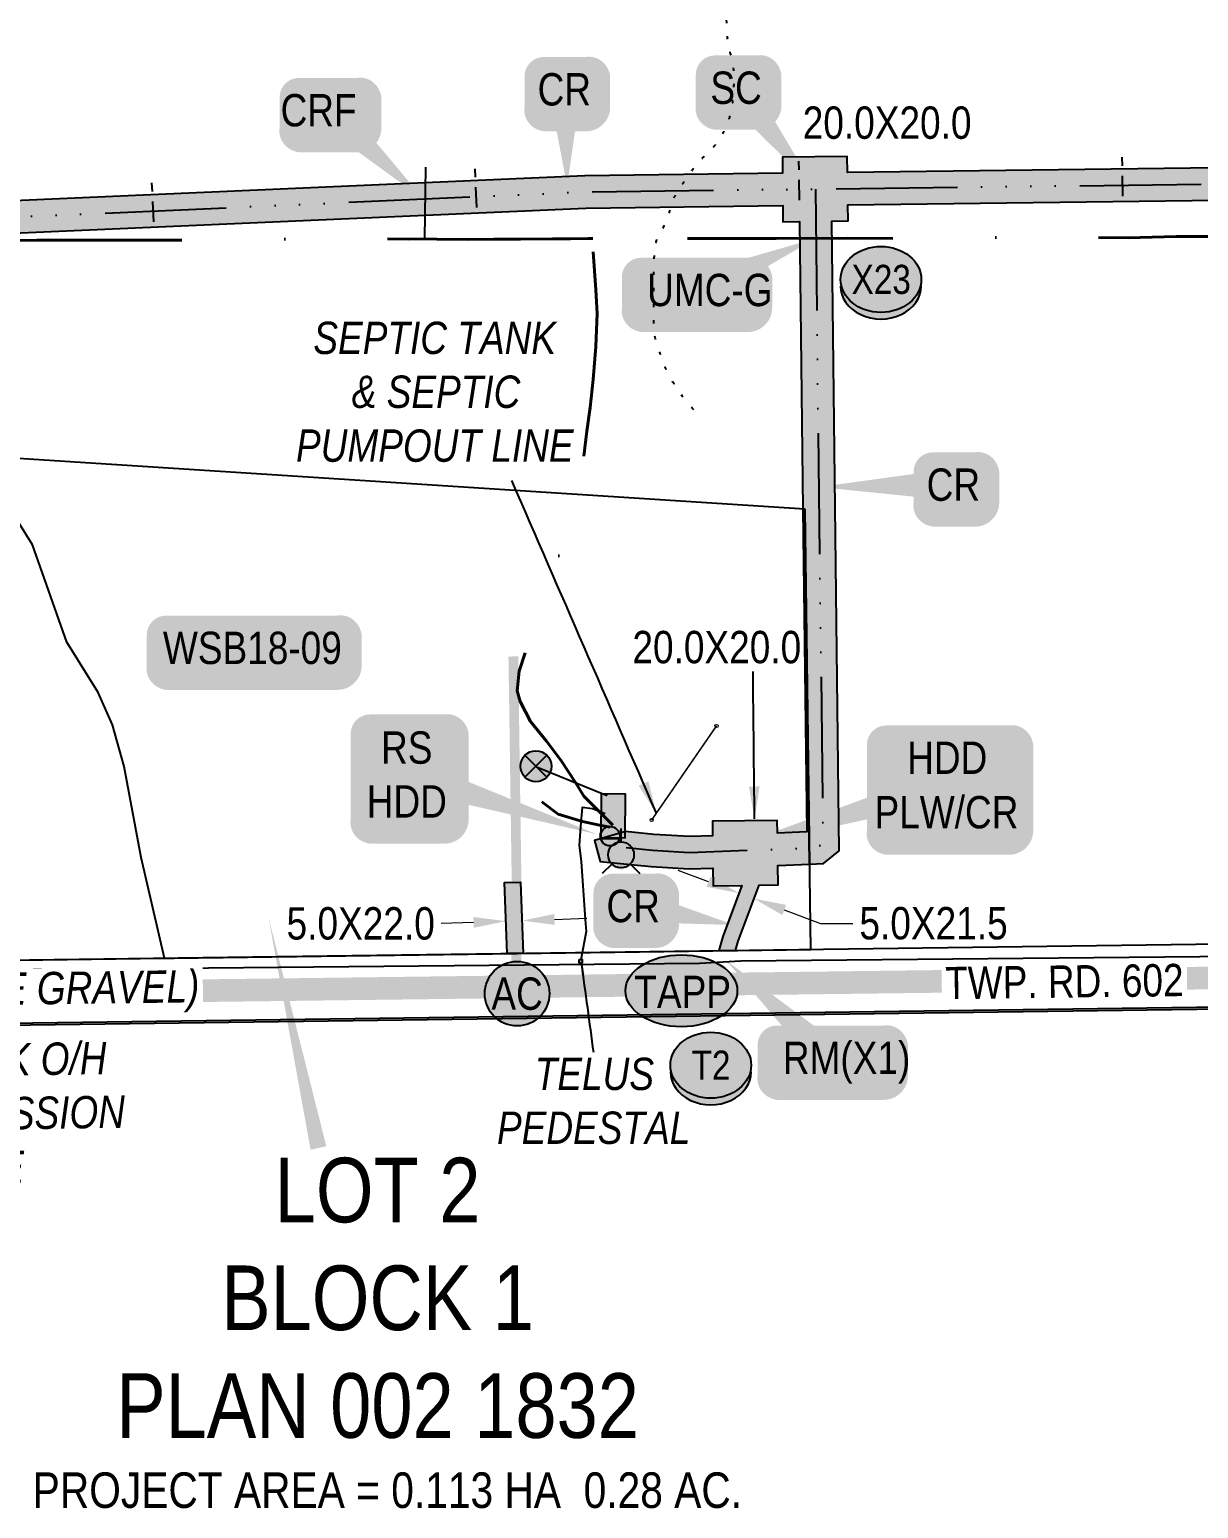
# Model space of a CAD drawing. Extents: x 57693 to 70573, y 5994359 to 6008381.
# Drawn here: x 64456.9 to 64818.4, y 6001589.5 to 6002046.8 of the extents above; entities that cross this region are included whole.
import ezdxf
from ezdxf.enums import TextEntityAlignment as Align

# ---------------------------------------------------------------- set-up
doc = ezdxf.new("R2010")
doc.units = 0
doc.header["$LTSCALE"] = 5
doc.header["$PDSIZE"] = -3
for name, pattern in [('COOP2', [10, 5, -1, 0, -1, 0, -1, 0, -1, 0, -1]), ('DASHDOT', [25.4, 12.7, -6.35, 0, -6.35]), ('foc-TIELINE', [1.875, 1.25, -0.625]), ('foc-TOPO', [1, 0.2, -0.8])]:
    doc.linetypes.add(name, pattern=pattern)
doc.layers.get('Defpoints').update_dxf_attribs({"color": 9})
for name, color, linetype in [('AS-FENCE', 48, 'foc-FENCE'), ('AS-POWER', 104, 'foc-POWER'), ('AS-POWER-EXISTING-PP', 72, 'Continuous'), ('AS-POWER-T', 104, 'Continuous'), ('AS-RESIDENCE', 14, 'Continuous'), ('AS-ROADS', 254, 'Continuous'), ('AS-SYMBOL', 7, 'Continuous'), ('AS-TELEPHONE', 224, 'foc-TEL'), ('AS-TELEPHONE-T', 224, 'Continuous'), ('C-SYMBOL', 7, 'Continuous'), ('CG-NOTES', 7, 'Continuous'), ('L-AREAREQUIRED', 7, 'Continuous'), ('L-ROAD-T', 7, 'Continuous'), ('L-SEC', 7, 'Continuous'), ('L-TITLEDB', 4, 'Continuous'), ('P-APEX RECON PAY ITEMS', 240, 'Continuous'), ('P-APEX RECON-10m BUFFER', 51, 'COOP2'), ('P-APEX RECON-LINE LIST', 240, 'Continuous'), ('P-APEX RECON-URBAN', 30, 'COOP2'), ('P-APEX RECON-WORK AREA', 104, 'Continuous'), ('P-BUFFER-PURPLE', 187, 'foc-TIELINE'), ('P-CROSSINGS', 250, 'Continuous'), ('T-VEGETATION CHANGE', 104, 'foc-TOPO')]:
    doc.layers.add(name, color=color, linetype=linetype)
for name, color, linetype, lineweight in [('AS-GENERAL', 48, 'Continuous', 18), ('AS-RECON EXISTING', 151, 'DASHDOT', 40), ('P-APEX RECON-TWS-T', 104, 'Continuous', 9), ('T-TEXT', 48, 'Continuous', 18)]:
    doc.layers.add(name, color=color, linetype=linetype, lineweight=lineweight)
doc.layers.add('AS-STRUCTURE-H', color=7, linetype='Continuous', true_color=0xa8a8a8)
doc.layers.add('P-APEX RECON-TO BE DRILLED-H', color=7, linetype='Continuous', true_color=0xffafe1)
doc.styles.add('1.8', font='ARIALN.TTF', dxfattribs={"height": 2})
doc.styles.add('100L', font='ARIALN.TTF', dxfattribs={"height": 11})
doc.styles.add('175L', font='ARIALN.TTF', dxfattribs={"height": 10})
doc.styles.add('80', font='ARIALN.TTF', dxfattribs={"height": 10})
doc.styles.add('80CG', font='ARIALN.TTF', dxfattribs={"height": 10})
doc.styles.add('80L', font='ARIALN.TTF', dxfattribs={"height": 10})
doc.styles.add('80LS', font='ARIALNI.TTF', dxfattribs={"height": 10})
doc.styles.add('Crossing', font='ARIALN.TTF', dxfattribs={"height": 10})
doc.styles.add('foc-LtypeFont', font='ARIALN.TTF', dxfattribs={"height": 7.35})
doc.linetypes.add('foc-FENCE', pattern='A,10,-1,["X",foc-LtypeFont,S=0.2,R=0,X=-0.625,Y=-0.75],-1.24', length=12.24)
doc.linetypes.add('foc-POWER', pattern='A,6,-1,["P",foc-LtypeFont,S=0.2,R=0,X=-0.625,Y=-0.75],-1.24,4', length=12.24)
doc.linetypes.add('foc-TEL', pattern='A,2,-1,["T",foc-LtypeFont,S=0.2,R=0,X=-0.425,Y=-0.75],-1.24,8', length=12.24)
doc.dimstyles.new('Compass 1 000', dxfattribs={"dimtxt": 1.8, "dimasz": 2, "dimexe": 0.2, "dimexo": 0.0625, "dimgap": 0.5, "dimtad": 0, "dimtih": 1, "dimtoh": 1, "dimzin": 0, "dimdsep": 46, "dimtxsty": '1.8', "dimcen": 0.1, "dimse1": 1, "dimse2": 1, "dimclrd": 256, "dimclrt": 256, "dimaunit": 1, "dimadec": 4, "dimazin": 0, "dimtfac": 0.06, "dimtofl": 0, "dimtmove": 0, "dimatfit": 0, "dimfxl": 0.2, "dimtolj": 1, "dimtzin": 0, "dimlwd": -1, "dimarcsym": 0})
doc.dimstyles.new('Compass 5 000', dxfattribs={"dimscale": 5, "dimtxt": 9, "dimasz": 2, "dimexe": 0.2, "dimexo": 0.0625, "dimgap": 0.5, "dimtad": 0, "dimtih": 1, "dimtoh": 1, "dimzin": 0, "dimdsep": 46, "dimtxsty": '80CG', "dimcen": 0.1, "dimse1": 1, "dimse2": 1, "dimclrd": 256, "dimclrt": 256, "dimaunit": 1, "dimadec": 4, "dimazin": 0, "dimtfac": 0.06, "dimtofl": 0, "dimtmove": 0, "dimatfit": 1, "dimfxl": 0.2, "dimtolj": 1, "dimtzin": 0, "dimlwd": -1, "dimarcsym": 0})

# ---------------------------------------------------------------- blocks, each defined once
blk = doc.blocks.new('*U507')
at = {"true_color": 0xffffa8}
h = blk.add_hatch(color=51, dxfattribs=at)
edge = h.paths.add_edge_path()
edge.add_line((-26.5, -11.5), (26.5, -11.5))
edge.add_arc((26.5, -5.5), 6, 270, 360)
edge.add_line((32.5, -5.5), (32.5, 4))
edge.add_arc((26.5, 4), 6, 0, 90)
edge.add_line((26.5, 10), (-26.5, 10))
edge.add_arc((-26.5, 4), 6, 90, 180)
edge.add_line((-32.5, 4), (-32.5, -5.5))
edge.add_arc((-26.5, -5.5), 6, 180, 270)
at = {"color": 240, "flags": 128}
blk.add_lwpolyline([(-26.5, -11.5, 3, 3, 0), (26.5, -11.5, 3, 3, 0.414214), (32.5, -5.5, 3, 3, 0), (32.5, 4, 3, 0, 0.414214), (26.5, 10, 0, 0, 0), (-26.5, 10, 0, 0, 0.414214), (-32.5, 4, 0, 0, 0), (-32.5, -5.5, 0, 3, 0.414214)], format="xyseb", close=True, dxfattribs=at)
blk.add_lwpolyline([(21.05, -6.93, 0, 10, 0), (0, 0, 5, 5, 0)], format="xyseb", dxfattribs=at)
blk.add_lwpolyline([(21.05, -6.93, 0, 10, 0), (0, 0, 5, 5, 0)], format="xyseb", dxfattribs=at)
at = {"color": 4, "style": '80'}
blk.add_attdef('OTHER_001', (-14.7, -5), '', height=10, dxfattribs=at)
blk = doc.blocks.new('*U1187')
h = blk.add_hatch(color=255)
h.dxf.hatch_style = 1
edge = h.paths.add_edge_path()
edge.add_arc((0, 0), 9.99, 0, 360)
at = {"color": 170}
blk.add_circle((0, 0), 9.99, dxfattribs=at)
at = {"color": 170, "style": '175L'}
blk.add_text('AC', height=10, dxfattribs=at).set_placement((0, 0), align=Align.MIDDLE_CENTER)
blk = doc.blocks.new('*U1784')
at = {"true_color": 0xffffa8}
h = blk.add_hatch(color=51, dxfattribs=at)
edge = h.paths.add_edge_path()
edge.add_line((-6.5, -11.5), (6.5, -11.5))
edge.add_arc((6.5, -5.5), 6, 270, 360)
edge.add_line((12.5, -5.5), (12.5, 4))
edge.add_arc((6.5, 4), 6, 0, 90)
edge.add_line((6.5, 10), (-6.5, 10))
edge.add_arc((-6.5, 4), 6, 90, 180)
edge.add_line((-12.5, 4), (-12.5, -5.5))
edge.add_arc((-6.5, -5.5), 6, 180, 270)
at = {"color": 240, "flags": 128}
blk.add_lwpolyline([(-6.5, -11.5, 3, 3, 0), (6.5, -11.5, 3, 3, 0.414214), (12.5, -5.5, 3, 3, 0), (12.5, 4, 3, 0, 0.414214), (6.5, 10, 0, 0, 0), (-6.5, 10, 0, 0, 0.414214), (-12.5, 4, 0, 0, 0), (-12.5, -5.5, 0, 3, 0.414214)], format="xyseb", close=True, dxfattribs=at)
for points in [[(24.53, -31.41, 0, 10, 0), (0, 0, 5, 5, 0)], [(11.03, -3.01, 0, 10, 0), (0, 0, 5, 5, 0)]]:
    blk.add_lwpolyline(points, format="xyseb", dxfattribs=at)
at = {"color": 4, "style": '80'}
blk.add_attdef('OTHER_001', (-14.7, -5), '', height=10, dxfattribs=at)
blk = doc.blocks.new('*U1785')
at = {"true_color": 0xffffa8}
h = blk.add_hatch(color=51, dxfattribs=at)
edge = h.paths.add_edge_path()
edge.add_line((-16.5, -11.5), (16.5, -11.5))
edge.add_arc((16.5, -5.5), 6, 270, 360)
edge.add_line((22.5, -5.5), (22.5, 4))
edge.add_arc((16.5, 4), 6, 0, 90)
edge.add_line((16.5, 10), (-16.5, 10))
edge.add_arc((-16.5, 4), 6, 90, 180)
edge.add_line((-22.5, 4), (-22.5, -5.5))
edge.add_arc((-16.5, -5.5), 6, 180, 270)
at = {"color": 240, "flags": 128}
for points in [[(37.52, 15.97, 0, 10, 0), (0, 0, 5, 5, 0)], [(11.03, -3.01, 0, 10, 0), (0, 0, 5, 5, 0)]]:
    blk.add_lwpolyline(points, format="xyseb", dxfattribs=at)
blk.add_lwpolyline([(-16.5, -11.5, 3, 3, 0), (16.5, -11.5, 3, 3, 0.414214), (22.5, -5.5, 3, 3, 0), (22.5, 4, 3, 0, 0.414214), (16.5, 10, 0, 0, 0), (-16.5, 10, 0, 0, 0.414214), (-22.5, 4, 0, 0, 0), (-22.5, -5.5, 0, 3, 0.414214)], format="xyseb", close=True, dxfattribs=at)
at = {"color": 4, "style": '80'}
blk.add_attdef('OTHER_001', (-14.7, -5), '', height=10, dxfattribs=at)
blk = doc.blocks.new('POWERPOLE')
h = blk.add_hatch(color=255)
edge = h.paths.add_edge_path()
edge.add_arc((0, 0), 0.96, 0, 360)
at = {"linetype": 'Continuous'}
for p, q in [((0.679, -0.679), (-0.679, 0.679)), ((-0.679, -0.679), (0.679, 0.679))]:
    blk.add_line(p, q, dxfattribs=at)
blk.add_circle((0, 0), 0.96, dxfattribs=at)
blk = doc.blocks.new('RISER')
h = blk.add_hatch(color=255)
h.dxf.hatch_style = 1
edge = h.paths.add_edge_path()
edge.add_arc((0, 0), 0.7, 0, 360)
blk.add_hatch(color=13).paths.add_polyline_path([(0.581, -0.15), (-0.581, -0.15, 0.774597)])
at = {"color": 13}
blk.add_line((-0.581, -0.15), (0.581, -0.15), dxfattribs=at)
blk.add_circle((0, 0), 0.6, dxfattribs=at)
blk = doc.blocks.new('*D1786')
at = {"layer": 'Defpoints', "color": 0, "transparency": 16777216}
for p in [(64604.21, 6001771.15), (64604.21, 6001771.11), (64609.2, 6001771.33)]:
    blk.add_point(p, dxfattribs=at)
at = {"layer": 'P-APEX RECON-TWS-T', "transparency": 16777216}
for p, q in [((64619.2, 6001771.66), (64629.19, 6001772.03)), ((64594.22, 6001770.74), (64584.23, 6001770.37))]:
    blk.add_line(p, q, dxfattribs=at)
for points in [[(64594.16, 6001772.41), (64594.28, 6001769.08), (64604.21, 6001771.11)], [(64619.14, 6001773.32), (64619.26, 6001769.99), (64609.2, 6001771.29)]]:
    blk.add_solid(points, dxfattribs=at)
at = {"layer": 'P-APEX RECON-TWS-T', "transparency": 16777216, "insert": (64559.3, 6001770.37), "char_height": 10, "attachment_point": 5, "style": '80CG'}
blk.add_mtext('\\A1;5.0X22.0', dxfattribs=at)
blk = doc.blocks.new('*D1787')
at = {"layer": 'Defpoints', "color": 0, "transparency": 16777216}
for p in [(64680.91, 6001778.08), (64673.7, 6001773.02), (64678.38, 6001771.28)]:
    blk.add_point(p, dxfattribs=at)
at = {"layer": 'P-APEX RECON-TWS-T', "transparency": 16777216}
for p, q in [((64666.86, 6001783.31), (64657.49, 6001786.79)), ((64690.29, 6001774.59), (64701.49, 6001770.42)), ((64701.49, 6001770.42), (64711.49, 6001770.42))]:
    blk.add_line(p, q, dxfattribs=at)
for points in [[(64667.44, 6001784.87), (64666.28, 6001781.74), (64676.23, 6001779.82)], [(64690.87, 6001776.15), (64689.7, 6001773.02), (64680.91, 6001778.08)]]:
    blk.add_solid(points, dxfattribs=at)
at = {"layer": 'P-APEX RECON-TWS-T', "transparency": 16777216, "insert": (64736.46, 6001770.42), "char_height": 10, "attachment_point": 5, "style": '80CG', "bg_fill": 3, "box_fill_scale": 1.1, "bg_fill_color": 256, "bg_fill_true_color": 13158600, "bg_fill_transparency": 0}
blk.add_mtext('\\A1;5.0X21.5', dxfattribs=at)
blk = doc.blocks.new('TAPP_Access_Point')
h = blk.add_hatch(color=255)
h.dxf.hatch_style = 1
edge = h.paths.add_edge_path()
edge.add_ellipse((-0.4, 0.35), major_axis=(-17.31, 0), ratio=0.643219, start_angle=0, end_angle=360)
at = {"color": 170}
blk.add_ellipse((-0.4, 0.35), major_axis=(-17.31, 0), ratio=0.643219, dxfattribs=at)
at = {"color": 170, "style": '175L'}
blk.add_text('TAPP', height=10, dxfattribs=at).set_placement((0, 0), align=Align.MIDDLE_CENTER)
blk = doc.blocks.new('*U1788')
at = {"true_color": 0xffffa8}
h = blk.add_hatch(color=51, dxfattribs=at)
edge = h.paths.add_edge_path()
edge.add_line((-16.5, -11.5), (16.5, -11.5))
edge.add_arc((16.5, -5.5), 6, 270, 360)
edge.add_line((22.5, -5.5), (22.5, 4))
edge.add_arc((16.5, 4), 6, 0, 90)
edge.add_line((16.5, 10), (-16.5, 10))
edge.add_arc((-16.5, 4), 6, 90, 180)
edge.add_line((-22.5, 4), (-22.5, -5.5))
edge.add_arc((-16.5, -5.5), 6, 180, 270)
at = {"color": 240, "flags": 128}
for points in [[(-32.26, 30.14, 0, 10, 0), (0, 0, 5, 5, 0)], [(20.52, -2.1, 0, 10, 0), (0, 0, 5, 5, 0)]]:
    blk.add_lwpolyline(points, format="xyseb", dxfattribs=at)
blk.add_lwpolyline([(-16.5, -11.5, 3, 3, 0), (16.5, -11.5, 3, 3, 0.414214), (22.5, -5.5, 3, 3, 0), (22.5, 4, 3, 0, 0.414214), (16.5, 10, 0, 0, 0), (-16.5, 10, 0, 0, 0.414214), (-22.5, 4, 0, 0, 0), (-22.5, -5.5, 0, 3, 0.414214)], format="xyseb", close=True, dxfattribs=at)
at = {"color": 4, "style": '80'}
blk.add_attdef('OTHER_001', (-14.7, -5), '', height=10, dxfattribs=at)
blk = doc.blocks.new('*U1789')
at = {"true_color": 0xffffa8}
h = blk.add_hatch(color=51, dxfattribs=at)
edge = h.paths.add_edge_path()
edge.add_line((-19, -20), (19, -20))
edge.add_arc((19, -14), 6, 270, 360)
edge.add_line((25, -14), (25, 12.5))
edge.add_arc((19, 12.5), 6, 0, 90)
edge.add_line((19, 18.5), (-19, 18.5))
edge.add_arc((-19, 12.5), 6, 90, 180)
edge.add_line((-25, 12.5), (-25, -14))
edge.add_arc((-19, -14), 6, 180, 270)
at = {"color": 240, "flags": 128}
blk.add_lwpolyline([(-19, -20, 3, 3, 0), (19, -20, 3, 3, 0.414214), (25, -14, 3, 3, 0), (25, 12.5, 3, 0, 0.414214), (19, 18.5, 0, 0, 0), (-19, 18.5, 0, 0, 0.414214), (-25, 12.5, 0, 0, 0), (-25, -14, 0, 3, 0.414214)], format="xyseb", close=True, dxfattribs=at)
for points in [[(-69.86, -20.36, 0, 10, 0), (0, 0, 5, 5, 0)], [(11.03, -3.01, 0, 10, 0), (0, 0, 5, 5, 0)]]:
    blk.add_lwpolyline(points, format="xyseb", dxfattribs=at)
at = {"color": 4, "style": '80'}
blk.add_attdef('OTHER_001', (-14.7, -5), '', height=10, dxfattribs=at)
blk = doc.blocks.new('*U1790')
at = {"true_color": 0xffffa8}
h = blk.add_hatch(color=51, dxfattribs=at)
edge = h.paths.add_edge_path()
edge.add_line((-11.5, -20), (11.5, -20))
edge.add_arc((11.5, -14), 6, 270, 360)
edge.add_line((17.5, -14), (17.5, 12.5))
edge.add_arc((11.5, 12.5), 6, 0, 90)
edge.add_line((11.5, 18.5), (-11.5, 18.5))
edge.add_arc((-11.5, 12.5), 6, 90, 180)
edge.add_line((-17.5, 12.5), (-17.5, -14))
edge.add_arc((-11.5, -14), 6, 180, 270)
at = {"color": 240, "flags": 128}
blk.add_lwpolyline([(-11.5, -20, 3, 3, 0), (11.5, -20, 3, 3, 0.414214), (17.5, -14, 3, 3, 0), (17.5, 12.5, 3, 0, 0.414214), (11.5, 18.5, 0, 0, 0), (-11.5, 18.5, 0, 0, 0.414214), (-17.5, 12.5, 0, 0, 0), (-17.5, -14, 0, 3, 0.414214)], format="xyseb", close=True, dxfattribs=at)
for points in [[(58.74, -18.6, 0, 10, 0), (0, 0, 5, 5, 0)], [(11.03, -3.01, 0, 10, 0), (0, 0, 5, 5, 0)]]:
    blk.add_lwpolyline(points, format="xyseb", dxfattribs=at)
at = {"color": 4, "style": '80'}
blk.add_attdef('OTHER_001', (-14.7, -5), '', height=10, dxfattribs=at)
blk = doc.blocks.new('*U1791')
at = {"true_color": 0xffffa8}
h = blk.add_hatch(color=51, dxfattribs=at)
edge = h.paths.add_edge_path()
edge.add_line((-6.5, -11.5), (6.5, -11.5))
edge.add_arc((6.5, -5.5), 6, 270, 360)
edge.add_line((12.5, -5.5), (12.5, 4))
edge.add_arc((6.5, 4), 6, 0, 90)
edge.add_line((6.5, 10), (-6.5, 10))
edge.add_arc((-6.5, 4), 6, 90, 180)
edge.add_line((-12.5, 4), (-12.5, -5.5))
edge.add_arc((-6.5, -5.5), 6, 180, 270)
at = {"color": 240, "flags": 128}
blk.add_lwpolyline([(-6.5, -11.5, 3, 3, 0), (6.5, -11.5, 3, 3, 0.414214), (12.5, -5.5, 3, 3, 0), (12.5, 4, 3, 0, 0.414214), (6.5, 10, 0, 0, 0), (-6.5, 10, 0, 0, 0.414214), (-12.5, 4, 0, 0, 0), (-12.5, -5.5, 0, 3, 0.414214)], format="xyseb", close=True, dxfattribs=at)
for points in [[(-41.79, -0.74, 0, 10, 0), (0, 0, 5, 5, 0)], [(11.03, -3.01, 0, 10, 0), (0, 0, 5, 5, 0)]]:
    blk.add_lwpolyline(points, format="xyseb", dxfattribs=at)
at = {"color": 4, "style": '80'}
blk.add_attdef('OTHER_001', (-14.7, -5), '', height=10, dxfattribs=at)
blk = doc.blocks.new('*U1792')
at = {"true_color": 0xffffa8}
h = blk.add_hatch(color=51, dxfattribs=at)
edge = h.paths.add_edge_path()
edge.add_line((-6.5, -11.5), (6.5, -11.5))
edge.add_arc((6.5, -5.5), 6, 270, 360)
edge.add_line((12.5, -5.5), (12.5, 4))
edge.add_arc((6.5, 4), 6, 0, 90)
edge.add_line((6.5, 10), (-6.5, 10))
edge.add_arc((-6.5, 4), 6, 90, 180)
edge.add_line((-12.5, 4), (-12.5, -5.5))
edge.add_arc((-6.5, -5.5), 6, 180, 270)
at = {"color": 240, "flags": 128}
blk.add_lwpolyline([(-6.5, -11.5, 3, 3, 0), (6.5, -11.5, 3, 3, 0.414214), (12.5, -5.5, 3, 3, 0), (12.5, 4, 3, 0, 0.414214), (6.5, 10, 0, 0, 0), (-6.5, 10, 0, 0, 0.414214), (-12.5, 4, 0, 0, 0), (-12.5, -5.5, 0, 3, 0.414214)], format="xyseb", close=True, dxfattribs=at)
for points in [[(31.16, -5.91, 0, 10, 0), (0, 0, 5, 5, 0)], [(11.03, -3.01, 0, 10, 0), (0, 0, 5, 5, 0)]]:
    blk.add_lwpolyline(points, format="xyseb", dxfattribs=at)
at = {"color": 4, "style": '80'}
blk.add_attdef('OTHER_001', (-14.7, -5), '', height=10, dxfattribs=at)
blk = doc.blocks.new('xing2')
h = blk.add_hatch(color=50)
h.dxf.hatch_style = 1
edge = h.paths.add_edge_path()
edge.add_ellipse((0, 0), major_axis=(-12.5, 0), ratio=0.816297, start_angle=0, end_angle=360)
h = blk.add_hatch(color=250)
h.dxf.hatch_style = 1
edge = h.paths.add_edge_path()
edge.add_ellipse((0, -2.05), major_axis=(-12.5, 0), ratio=0.816297, start_angle=0, end_angle=180)
edge.add_line((12.5, -2.05), (12.5, 0))
edge.add_ellipse((0, 0), major_axis=(-12.5, 0), ratio=0.816297, start_angle=0, end_angle=180, ccw=False)
edge.add_line((-12.5, 0), (-12.5, -2.05))
at = {"color": 250}
blk.add_ellipse((0, 0), major_axis=(-12.5, 0), ratio=0.816297, dxfattribs=at)
blk.add_ellipse((0, -2.05), major_axis=(-12.5, 0), ratio=0.816297, start_param=0, end_param=3.141593, dxfattribs=at)
at = {"color": 250, "style": 'Crossing'}
blk.add_attdef('CROSSING', text='', height=9, dxfattribs=at).set_placement((0.09, 0.02), align=Align.MIDDLE_CENTER)
at = {"color": 250, "style": 'Crossing', "flags": 1}
for tag, p in [('OWNER', (0.09, -12.49)), ('DESCRIPTION', (0.09, -25.77)), ('LOCATION', (0.09, -39.3)), ('DWG_REF', (0.09, -52.84))]:
    blk.add_attdef(tag, text='', height=9, dxfattribs=at).set_placement(p, align=Align.MIDDLE_CENTER)
blk = doc.blocks.new('Well_proximity')
h = blk.add_hatch(color=191)
h.dxf.hatch_style = 1
edge = h.paths.add_edge_path()
edge.add_ellipse((0, 0), major_axis=(-12.5, 0), ratio=0.816297, start_angle=0, end_angle=360)
h = blk.add_hatch(color=250)
h.dxf.hatch_style = 1
edge = h.paths.add_edge_path()
edge.add_ellipse((0, -2.05), major_axis=(-12.5, 0), ratio=0.816297, start_angle=0, end_angle=180)
edge.add_line((12.5, -2.05), (12.5, 0))
edge.add_ellipse((0, 0), major_axis=(-12.5, 0), ratio=0.816297, start_angle=0, end_angle=180, ccw=False)
edge.add_line((-12.5, 0), (-12.5, -2.05))
at = {"color": 250}
blk.add_ellipse((0, 0), major_axis=(-12.5, 0), ratio=0.816297, dxfattribs=at)
blk.add_ellipse((0, -2.05), major_axis=(-12.5, 0), ratio=0.816297, start_param=0, end_param=3.141593, dxfattribs=at)
at = {"color": 250, "style": '80L'}
blk.add_attdef('CROSSING', text='', height=9, dxfattribs=at).set_placement((0.09, 0.02), align=Align.MIDDLE_CENTER)
blk = doc.blocks.new('WAT')
h = blk.add_hatch(color=255)
h.dxf.hatch_style = 1
edge = h.paths.add_edge_path()
edge.add_arc((0, 0), 0.9, 0, 360)
at = {"color": 170}
for p, q in [((0, 0.816), (0, 1.633)), ((-0.577, -0.577), (-1.155, -1.155)), ((0.577, -0.577), (1.155, -1.155))]:
    blk.add_line(p, q, dxfattribs=at)
blk.add_circle((0, 0), 0.8, dxfattribs=at)
blk = doc.blocks.new('*U2137')
at = {"true_color": 0xffffa8}
h = blk.add_hatch(color=51, dxfattribs=at)
edge = h.paths.add_edge_path()
edge.add_line((-9, -11.5), (9, -11.5))
edge.add_arc((9, -5.5), 6, 270, 360)
edge.add_line((15, -5.5), (15, 4))
edge.add_arc((9, 4), 6, 0, 90)
edge.add_line((9, 10), (-9, 10))
edge.add_arc((-9, 4), 6, 90, 180)
edge.add_line((-15, 4), (-15, -5.5))
edge.add_arc((-9, -5.5), 6, 180, 270)
at = {"color": 240, "flags": 128}
blk.add_lwpolyline([(-9, -11.5, 3, 3, 0), (9, -11.5, 3, 3, 0.414214), (15, -5.5, 3, 3, 0), (15, 4, 3, 0, 0.414214), (9, 10, 0, 0, 0), (-9, 10, 0, 0, 0.414214), (-15, 4, 0, 0, 0), (-15, -5.5, 0, 3, 0.414214)], format="xyseb", close=True, dxfattribs=at)
for points in [[(29.7, -27.69, 0, 10, 0), (0, 0, 5, 5, 0)], [(11.03, -3.01, 0, 10, 0), (0, 0, 5, 5, 0)]]:
    blk.add_lwpolyline(points, format="xyseb", dxfattribs=at)
at = {"color": 4, "style": '80'}
blk.add_attdef('OTHER_001', (-14.7, -5), '', height=10, dxfattribs=at)
blk = doc.blocks.new('*U2138')
at = {"true_color": 0xffffa8}
h = blk.add_hatch(color=51, dxfattribs=at)
edge = h.paths.add_edge_path()
edge.add_line((-6.5, -11.5), (6.5, -11.5))
edge.add_arc((6.5, -5.5), 6, 270, 360)
edge.add_line((12.5, -5.5), (12.5, 4))
edge.add_arc((6.5, 4), 6, 0, 90)
edge.add_line((6.5, 10), (-6.5, 10))
edge.add_arc((-6.5, 4), 6, 90, 180)
edge.add_line((-12.5, 4), (-12.5, -5.5))
edge.add_arc((-6.5, -5.5), 6, 180, 270)
at = {"color": 240, "flags": 128}
blk.add_lwpolyline([(-6.5, -11.5, 3, 3, 0), (6.5, -11.5, 3, 3, 0.414214), (12.5, -5.5, 3, 3, 0), (12.5, 4, 3, 0, 0.414214), (6.5, 10, 0, 0, 0), (-6.5, 10, 0, 0, 0.414214), (-12.5, 4, 0, 0, 0), (-12.5, -5.5, 0, 3, 0.414214)], format="xyseb", close=True, dxfattribs=at)
for points in [[(0.68, -29.97, 0, 10, 0), (0, 0, 5, 5, 0)], [(11.03, -3.01, 0, 10, 0), (0, 0, 5, 5, 0)]]:
    blk.add_lwpolyline(points, format="xyseb", dxfattribs=at)
at = {"color": 4, "style": '80'}
blk.add_attdef('OTHER_001', (-14.7, -5), '', height=10, dxfattribs=at)

msp = doc.modelspace()

# ---------------------------------------------------------------- hatches: boundary and pattern name
at = {"layer": 'AS-STRUCTURE-H'}
h = msp.add_hatch(color=256, dxfattribs=at)
h.dxf.hatch_style = 1
h.paths.add_polyline_path([(64633.594, 6001796.947), (64641.113, 6001796.897), (64641.202, 6001810.413), (64633.682, 6001810.462)])
at = {"layer": 'P-APEX RECON-10m BUFFER'}
h = msp.add_hatch(color=256, dxfattribs=at)
h.dxf.hatch_style = 1
h.paths.add_polyline_path([(64342.176, 6001951.278), (64344.266, 6001954.426), (64358.754, 6001967.427), (64377.805, 6001975.994), (64379.788, 6001971.398), (64398.245, 6001979.435), (64397.368, 6001981.429), (64628.927, 6001991.626), (64689.85, 6001992.387), (64689.891, 6001987.339), (64695.038, 6001987.409), (64696.069, 6001898.568), (64696.642, 6001898.531), (64698.108, 6001788.777), (64702.378, 6001788.951), (64707.288, 6001792.855), (64705.03, 6001987.545), (64710.057, 6001987.613), (64709.979, 6001992.638), (64996.584, 6001996.217), (65054.025, 6002010.032), (65054.042, 6002007.747), (65074.197, 6002008.008), (65074.124, 6002013.108), (65097.855, 6002013.438), (65097.71, 6002023.429), (65073.98, 6002023.1), (65073.91, 6002027.947), (65053.899, 6002027.701), (65053.952, 6002020.292), (64995.337, 6002006.195), (64709.825, 6002002.63), (64709.749, 6002007.561), (64689.73, 6002007.347), (64689.77, 6002002.379), (64628.645, 6002001.616), (64393.055, 6001991.241), (64390.204, 6001997.726), (64371.868, 6001989.752), (64373.846, 6001985.17), (64353.238, 6001975.902), (64336.645, 6001961.013), (64332.784, 6001955.197), (64340.548, 6001951.742)])
h = msp.add_hatch(color=256, dxfattribs=at)
h.dxf.hatch_style = 1
h.paths.add_polyline_path([(64696.069, 6001898.568), (64697.226, 6001798.742), (64688.164, 6001798.371), (64688.108, 6001802.283), (64668.104, 6001802.07), (64668.137, 6001797.553), (64660.989, 6001797.261), (64649.943, 6001797.938), (64641.202, 6001798.84), (64631.595, 6001796.098), (64633.326, 6001789.606), (64649.125, 6001787.977), (64660.887, 6001787.256), (64668.211, 6001787.555), (64668.251, 6001782.053), (64677.115, 6001782.191), (64671.244, 6001766.418), (64670.061, 6001762.008), (64675.25, 6001762.067), (64676.009, 6001764.896), (64682.477, 6001782.275), (64688.394, 6001782.367), (64688.308, 6001788.376), (64698.108, 6001788.777), (64696.642, 6001898.531)])
h = msp.add_hatch(color=256, dxfattribs=at)
h.dxf.hatch_style = 1
h.paths.add_polyline_path([(64609.577, 6001761.164), (64604.58, 6001761.095), (64603.773, 6001783.035), (64608.766, 6001783.219)])
at = {"layer": 'P-APEX RECON-TO BE DRILLED-H'}
h = msp.add_hatch(color=256, dxfattribs=at)
h.dxf.hatch_style = 1
h.paths.add_polyline_path([(64671.415, 6001787.686), (64671.007, 6001797.67), (64660.989, 6001797.261), (64649.943, 6001797.938), (64641.202, 6001798.84), (64631.595, 6001796.098), (64633.326, 6001789.606), (64649.125, 6001787.977), (64660.887, 6001787.256)])

# ---------------------------------------------------------------- linework, layer by layer
at = {"layer": 'AS-FENCE'}
msp.add_line((64579.143, 6001982.181), (64579.43, 6002004.276), dxfattribs=at)
at = {"layer": 'AS-GENERAL', "const_width": 0.5, "flags": 128}
msp.add_lwpolyline([(64669.314, 6001831.47), (64649.278, 6001802.396)], dxfattribs=at)
at = {"layer": 'AS-GENERAL'}
for centre in [(64669.36, 6001831.47), (64649.28, 6001802.4)]:
    msp.add_circle(centre, 0.5, dxfattribs=at)
at = {"layer": 'AS-POWER'}
msp.add_line((64635.556, 6001809.84), (64613.634, 6001818.755), dxfattribs=at)
at = {"layer": 'AS-POWER', "flags": 128}
msp.add_lwpolyline([(63250.773, 6001723.924), (63470.167, 6001726.429), (65101.065, 6001748.32)], dxfattribs=at)
at = {"layer": 'AS-RECON EXISTING', "flags": 128}
for points in [[(64631.083, 6001982.197), (64631.036, 6001982.158), (64629.507, 6001982.154), (64624.189, 6001982.115), (64618.603, 6001982.07), (64608.721, 6001982.024), (64600.425, 6001982.018), (64592.541, 6001981.891), (64582.864, 6001982.019), (64579.192, 6001982.046), (64574.206, 6001982.043), (64553.03, 6001982.068), (64542.435, 6001981.982), (64527.022, 6001981.939), (64512.776, 6001981.75), (64490.665, 6001981.672), (64459.181, 6001981.727), (64437.471, 6001981.531), (64422.525, 6001981.406), (64409.264, 6001981.573), (64390.022, 6001981.615), (64378.645, 6001981.658), (64374.96, 6001981.751), (64372.23, 6001981.674), (64364.736, 6001981.6), (64347.453, 6001981.945), (64337.55, 6001981.906), (64318.511, 6001981.911), (64311.479, 6001981.905), (64305.789, 6001981.865), (64286.705, 6001980.309)], [(64637.256, 6001800.837), (64628.292, 6001809.774), (64625.699, 6001814.037), (64621.169, 6001820.934), (64616.774, 6001826.814), (64611.81, 6001832.836), (64608.61, 6001839.004), (64607.715, 6001842.332), (64608.322, 6001848.469), (64610.31, 6001854.583), (64611.663, 6001858.631), (64615.166, 6001868.423), (64617.32, 6001874.256), (64621.552, 6001886.889), (64624.397, 6001895.741), (64627.023, 6001905.548), (64628.232, 6001914.301), (64629.214, 6001922.629), (64630.227, 6001929.976), (64631.175, 6001938.639), (64631.985, 6001948.795), (64632.4, 6001959.056), (64632.05, 6001966.363), (64631.013, 6001980.654), (64631.1, 6001982.205)], [(65105.109, 6001983.317), (65103.541, 6001983.317), (65092.23, 6001983.57), (65075.577, 6001983.633), (65050.189, 6001983.292), (65036.57, 6001983.18), (65017.846, 6001982.582), (64999.189, 6001982.56), (64985.398, 6001982.476), (64964.459, 6001982.711), (64939.381, 6001983.091), (64908.031, 6001982.881), (64885.18, 6001982.977), (64857.55, 6001982.768), (64834.783, 6001982.871), (64811.518, 6001982.785), (64796.645, 6001982.434), (64767.007, 6001982.601), (64727.172, 6001982.233), (64709.734, 6001982.272), (64687.762, 6001982.202), (64663.06, 6001982.184), (64644.221, 6001982.115), (64638.192, 6001981.99), (64631.167, 6001982.072), (64631.073, 6001982.049)]]:
    msp.add_lwpolyline(points, dxfattribs=at)
at = {"layer": 'AS-RECON EXISTING', "color": 240, "flags": 128}
msp.add_lwpolyline([(64636.487, 6001800.215), (64633.161, 6001800.817), (64627.847, 6001801.91), (64620.331, 6001804.184), (64615.287, 6001807.984)], dxfattribs=at)
at = {"layer": 'AS-RESIDENCE'}
msp.add_lwpolyline([(64633.594, 6001796.947), (64641.113, 6001796.897), (64641.202, 6001810.413), (64633.682, 6001810.462)], close=True, dxfattribs=at)
at = {"layer": 'AS-ROADS', "flags": 128}
for points, const_width in [([(64606.498, 6001852.961), (64607.437, 6001788.199), (64607.436, 6001751.876)], 3), ([(62563.589, 6001724.435), (63323.932, 6001734.651), (64855.161, 6001753.969), (65759.247, 6001766.763), (66105.363, 6001771.264)], 7)]:
    msp.add_lwpolyline(points, dxfattribs=dict(at, const_width=const_width))
at = {"layer": 'AS-TELEPHONE', "flags": 128}
for points in [[(64634.943, 6001804.347), (64631.005, 6001805.849), (64627.841, 6001806.29), (64627.361, 6001801.727), (64626.817, 6001794.614), (64627.486, 6001789.593), (64628.699, 6001771.659), (64628.978, 6001767.878), (64627.356, 6001759.213)], [(63247.519, 6001742.63), (63247.562, 6001739.98), (63292.939, 6001740.997), (63469.08, 6001743.547), (64295.268, 6001754.651), (64664.073, 6001758.144), (64676.815, 6001758.833), (65124.596, 6001763.101), (65124.596, 6001763.101)]]:
    msp.add_lwpolyline(points, dxfattribs=at)
msp.add_lwpolyline([(64626.822, 6001759.247), (64627.822, 6001759.247), (64627.822, 6001758.248), (64626.822, 6001758.248)], close=True, dxfattribs=at)
at = {"layer": 'L-SEC', "flags": 128}
for points in [[(64295.601, 6001756.963), (65101.545, 6001767.821)], [(64295.872, 6001736.86), (65101.816, 6001747.718)]]:
    msp.add_lwpolyline(points, dxfattribs=at)
at = {"layer": 'L-TITLEDB', "flags": 128}
msp.add_lwpolyline([(64445.384, 6001914.64), (64435.714, 6001922.436), (64430.91, 6001925.299), (64414.631, 6001926.957), (64404.834, 6001929.658), (64380.156, 6001940.446), (64340.548, 6001951.742), (64331.869, 6001955.604), (64325.204, 6001959.723), (64292.416, 6001959.25), (64295.275, 6001756.904), (64498.594, 6001759.639), (64501.591, 6001759.679), (64698.461, 6001762.386), (64696.642, 6001898.531)], close=True, dxfattribs=at)
msp.add_lwpolyline([(64498.594, 6001759.639), (64491.4, 6001790.834), (64486.145, 6001818.992), (64482.508, 6001831.787), (64478.115, 6001841.783), (64468.405, 6001857.363), (64457.785, 6001887.474), (64453.605, 6001894.314), (64442.259, 6001909.433), (64439.348, 6001915.131)], dxfattribs=at)
at = {"layer": 'P-APEX RECON-URBAN', "ltscale": 1.5, "flags": 128}
for points in [[(62972.651, 6001761.193), (62973.385, 6001761.224), (62973.2, 6001778.287), (64071.864, 6001793.457), (64254.838, 6001906.242), (64279.24, 6001911.258), (64301.085, 6001922.167), (64318.958, 6001933.021), (64328.658, 6001939.95), (64340.455, 6001957.719), (64355.996, 6001971.664), (64378.494, 6001981.782), (64386.805, 6001985.965), (64628.786, 6001996.621), (64995.96, 6002001.206), (65065.744, 6002017.989), (65165.461, 6002019.373)], [(64699.919, 6001997.441), (64702.263, 6001795.244), (64700.544, 6001793.877), (64660.938, 6001792.259), (64649.534, 6001792.958), (64637.266, 6001794.223), (64636.422, 6001797.386)]]:
    msp.add_lwpolyline(points, dxfattribs=at)
at = {"layer": 'P-APEX RECON-WORK AREA', "flags": 128}
for points in [[(64995.337, 6002006.195), (64709.825, 6002002.63), (64709.749, 6002007.561), (64689.73, 6002007.347), (64689.77, 6002002.379), (64628.645, 6002001.616), (64393.055, 6001991.241), (64390.204, 6001997.726), (64371.868, 6001989.752), (64373.846, 6001985.17), (64353.238, 6001975.902), (64336.645, 6001961.013), (64332.784, 6001955.197), (64340.548, 6001951.742), (64342.176, 6001951.278)], [(64342.176, 6001951.278), (64344.266, 6001954.426), (64358.754, 6001967.427), (64377.805, 6001975.994), (64379.788, 6001971.398), (64398.245, 6001979.435), (64397.368, 6001981.429), (64628.927, 6001991.626), (64689.85, 6001992.387), (64689.891, 6001987.339), (64695.038, 6001987.409), (64696.069, 6001898.568), (64696.642, 6001898.531), (64698.108, 6001788.777), (64702.378, 6001788.951), (64707.288, 6001792.855), (64705.03, 6001987.545), (64710.057, 6001987.613), (64709.979, 6001992.638), (64996.584, 6001996.217)]]:
    msp.add_lwpolyline(points, dxfattribs=at)
for points in [[(64696.069, 6001898.568), (64697.226, 6001798.742), (64688.164, 6001798.371), (64688.108, 6001802.283), (64668.104, 6001802.07), (64668.137, 6001797.553), (64660.989, 6001797.261), (64649.943, 6001797.938), (64641.202, 6001798.84), (64631.595, 6001796.098), (64633.326, 6001789.606), (64649.125, 6001787.977), (64660.887, 6001787.256), (64668.211, 6001787.555), (64668.251, 6001782.053), (64677.115, 6001782.191), (64671.244, 6001766.418), (64670.061, 6001762.008), (64675.25, 6001762.067), (64676.009, 6001764.896), (64682.477, 6001782.275), (64688.394, 6001782.367), (64688.308, 6001788.376), (64698.108, 6001788.777), (64696.642, 6001898.531)], [(64609.577, 6001761.164), (64604.58, 6001761.095), (64603.773, 6001783.035), (64608.766, 6001783.219)]]:
    msp.add_lwpolyline(points, close=True, dxfattribs=at)
at = {"layer": 'P-BUFFER-PURPLE'}
for p, q in [((64694.964, 6001994.073), (64694.814, 6002006.072)), ((64794.956, 6001995.321), (64794.807, 6002007.32)), ((64595.191, 6001991.778), (64594.663, 6002003.767)), ((64495.288, 6001987.379), (64494.76, 6001999.367))]:
    msp.add_line(p, q, dxfattribs=at)
at = {"layer": 'T-VEGETATION CHANGE', "flags": 128}
msp.add_lwpolyline([(64662.273, 6001929.261, -0.0463794), (64655.837, 6001937.785, -0.0592458), (64652.304, 6001945.376, -0.0072576), (64650.068, 6001952.537, -0.0721799), (64649.959, 6001953.288), (64649.959, 6001961.492), (64649.959, 6001971.454, -0.0161171), (64650.153, 6001977.472, -0.0314141), (64650.545, 6001980.538, -0.0921752), (64651.808, 6001983.755, 0.0540308), (64654.357, 6001989.035, 0.0283479), (64655.48, 6001992.868, -0.0614904), (64656.116, 6001994.602, -0.0211919), (64656.873, 6001995.935, -0.008119), (64659.048, 6001999.291, -0.0072992), (64661.519, 6002002.856, -0.0098142), (64663.446, 6002005.444, -0.0538894), (64665.36, 6002007.428, 0.0382615), (64668.137, 6002010.132, 0.0408486), (64670.624, 6002013.469, 0.0408761), (64672.535, 6002017.164, 0.0450238), (64673.806, 6002021.194, 0.0351834), (64674.587, 6002026.541, 0.0187051), (64674.777, 6002031.618, 0.0277562), (64674.587, 6002035.038, 0.0477707), (64673.676, 6002039.388, -0.0501592), (64672.828, 6002043.536, -0.0345366), (64672.506, 6002053.454, 0.0298589), (64672.242, 6002064.925, 0.0019307), (64671.68, 6002071.394, -0.0017815), (64671.069, 6002078.404, -0.0080258), (64670.644, 6002084.704, 0.007344), (64670.189, 6002091.59, 0.0722183), (64668.73, 6002097.972, 0.0911637), (64666.006, 6002102.406, 0.030285), (64664.337, 6002104.049, 0.0123742), (64659.927, 6002107.705, 0.0241238), (64650.599, 6002114.355, 0.0858591), (64647.613, 6002115.617, 0.0715925), (64645.355, 6002115.81, -0.0414781), (64641.456, 6002115.91, -0.0313127), (64638.773, 6002116.373, -0.0235688), (64635.299, 6002117.375)], format="xyb", dxfattribs=at)

# ---------------------------------------------------------------- block references
at = {"xscale": 4.999999999999986, "yscale": 4.999999999999986, "zscale": 4.999999999999986}
msp.add_blockref('WAT', (64639.801, 6001791.624), dxfattribs=at)
at = {"layer": 'AS-POWER-EXISTING-PP', "xscale": 4.996261984999981, "yscale": 4.996261984999981, "zscale": 4.996261984999981}
msp.add_blockref('POWERPOLE', (64613.5, 6001819.03), dxfattribs=at)
at = {"layer": 'AS-SYMBOL', "xscale": 4.996261984999981, "yscale": 4.996261984999981, "zscale": 4.996261984999981}
msp.add_blockref('RISER', (64636.422, 6001797.386), dxfattribs=at)
at = {"layer": 'CG-NOTES', "xscale": 0.999252397, "yscale": 0.999252397, "zscale": 0.999252397}
for name, p in [('*U1187', (64607.668, 6001748.706)), ('TAPP_Access_Point', (64658.867, 6001749.239))]:
    msp.add_blockref(name, p, dxfattribs=at)
at = {"layer": 'P-APEX RECON PAY ITEMS'}
ref = msp.add_blockref('*U2138', (64622.459, 6002028.337), dxfattribs=dict(at, xscale=0.999252397, yscale=0.999252397, zscale=0.999252397))
ref.add_attrib('OTHER_001', 'CR', (64614.004, 6002023.337), dxfattribs={"layer": '0', "color": 4, "height": 9.9925, "style": '80'})
ref = msp.add_blockref('*U1784', (64675.411, 6002028.824), dxfattribs=dict(at, xscale=0.999252397, yscale=0.999252397, zscale=0.999252397))
ref.add_attrib('OTHER_001', 'SC', (64667.44, 6002023.824), dxfattribs={"layer": '0', "color": 4, "height": 9.9925, "style": '80'})
at = {"layer": 'P-APEX RECON PAY ITEMS', "xscale": 0.999252397, "yscale": 0.999252397, "zscale": 0.999252397}
for name, p, values in [('*U2137', (64549.215, 6002021.868), {'OTHER_001': 'CRF'}), ('*U1785', (64662.567, 6001966.283), {'OTHER_001': 'UMC-G'})]:
    msp.add_blockref(name, p, dxfattribs=at).add_auto_attribs(values)
at = {"layer": 'P-APEX RECON PAY ITEMS'}
ref = msp.add_blockref('*U1791', (64742.778, 6001906.095), dxfattribs=dict(at, xscale=0.999252397, yscale=0.999252397, zscale=0.999252397))
ref.add_attrib('OTHER_001', 'CR', (64734.323, 6001901.096), dxfattribs={"layer": '0', "color": 4, "height": 9.9925, "style": '80'})
ref = msp.add_blockref('*U1790', (64573.688, 6001816.556), dxfattribs=dict(at, xscale=0.999252397, yscale=0.999252397, zscale=0.999252397))
ref.add_attrib('OTHER_001', 'RS', (64565.598, 6001819.798), dxfattribs={"layer": '0', "color": 4, "height": 9.9925, "style": '80'})
ref.add_attrib('OTHER_002', 'HDD', (64561.171, 6001803.144), dxfattribs={"layer": '0', "color": 4, "height": 9.9925, "style": '80'})
at = {"layer": 'P-APEX RECON-LINE LIST'}
ref = msp.add_blockref('*U507', (64525.626, 6001855.625), dxfattribs=dict(at, xscale=0.999252397, yscale=0.999252397, zscale=0.999252397, rotation=359.9999884413987))
ref.add_attrib('OTHER_001', 'WSB18-09', (64498.133, 6001850.626), dxfattribs={"layer": '0', "color": 4, "height": 9.9925, "rotation": 359.99999, "style": '80'})
at = {"layer": 'P-CROSSINGS', "xscale": 0.999252397, "yscale": 0.999252397, "zscale": 0.999252397}
for name, p, values in [('xing2', (64720.176, 6001969.542), {'CROSSING': 'X23'}), ('Well_proximity', (64667.559, 6001726.58), {'CROSSING': 'T2'})]:
    msp.add_blockref(name, p, dxfattribs=at).add_auto_attribs(values)

# ---------------------------------------------------------------- texts
at = {"layer": 'L-AREAREQUIRED', "color": 5, "style": '100L'}
msp.add_text('PROJECT AREA = 0.113 HA  0.28 AC.', height=10.99178, rotation=359.99999, dxfattribs=at).set_placement((64567.549, 6001586.397), align=Align.BOTTOM_CENTER)
at = {"layer": 'P-APEX RECON-TWS-T', "char_height": 9.9925, "attachment_point": 1, "style": '175L'}
for insert in [(64696.002, 6002023.021), (64643.331, 6001860.857)]:
    msp.add_mtext_dynamic_manual_height_columns('20.0X20.0', width=78.94687, gutter_width=50, heights=[0], dxfattribs=dict(at, insert=insert))
at = {"layer": 'T-TEXT', "insert": (64537.657, 6001956.478), "char_height": 9.99252, "attachment_point": 1, "style": '175L'}
msp.add_mtext_dynamic_manual_height_columns('\\pi7.0068;{\\fArial Narrow|b0|i1|c0|p34;SEPTIC TANK\\P\\pi18.874;& SEPTIC \\P\\pi1.6425;PUMPOUT LINE}', width=89.1007, gutter_width=50, heights=[0], dxfattribs=at)

# ---------------------------------------------------------------- dimensions: what is measured, and where the dimension line sits
at = {"layer": 'P-APEX RECON-TWS-T'}
dim = msp.add_aligned_dim(p1=(64609.203, 6001771.329), p2=(64604.21, 6001771.146), distance=0.037, text='5.0X22.0', dimstyle='Compass 5 000', dxfattribs=at)
dim.commit()
dim.dimension.update_dxf_attribs({"geometry": '*D1786', "text_midpoint": (64559.304, 6001770.374)})

# ---------------------------------------------------------------- leaders
at = {"layer": 'AS-TELEPHONE-T', "path_type": 1}
msp.add_leader([(64627.513, 6001758.184), (64631.271, 6001730.578)], dimstyle='Compass 1 000', override={"dimasz": 10, "dimgap": 0.5, "dimtad": 0}, dxfattribs=at)
at = {"layer": 'P-APEX RECON-TWS-T', "path_type": 1}
msp.add_leader([(64681.114, 6001802.749), (64680.62, 6001848.367)], dimstyle='Compass 5 000', override={"dimgap": 0.5, "dimtad": 0}, dxfattribs=at)
at = {"layer": 'T-TEXT', "path_type": 1}
msp.add_leader([(64650.752, 6001804.525), (64606.031, 6001907.378)], dimstyle='Compass 5 000', dxfattribs=at)

# ---------------------------------------------------------------- next in the draw order: texts
at = {"layer": 'C-SYMBOL', "color": 3, "insert": (64564.53, 6001697.971), "char_height": 19.98505, "width": 160.63916, "attachment_point": 2, "rotation": 359.99999, "style": '175L', "bg_fill": 2}
msp.add_mtext('LOT 2\\PBLOCK 1\\PPLAN 002 1832', dxfattribs=at)
at = {"layer": 'L-ROAD-T', "insert": (64776.846, 6001757.445), "char_height": 9.98505, "width": 73.86039, "attachment_point": 2, "rotation": 0.77006, "style": '80L', "bg_fill": 3, "box_fill_scale": 1.1, "bg_fill_color": 256, "bg_fill_transparency": 0}
msp.add_mtext('TWP. RD. 602', dxfattribs=at)
at = {"layer": 'T-TEXT', "insert": (64444.475, 6001755.164), "char_height": 9.99252, "width": 129.90358, "attachment_point": 2, "rotation": 0.77006, "style": '80LS', "bg_fill": 3, "box_fill_scale": 1.1, "bg_fill_color": 256, "bg_fill_transparency": 0}
msp.add_mtext('(HIGH GRADE GRAVEL)', dxfattribs=at)

# ---------------------------------------------------------------- next in the draw order: dimensions: what is measured, and where the dimension line sits
at = {"layer": 'P-APEX RECON-TWS-T'}
dim = msp.add_linear_dim(base=(64680.914, 6001778.075), p1=(64673.702, 6001773.021), p2=(64678.384, 6001771.278), angle=339.58402, text='5.0X21.5', dimstyle='Compass 5 000', override={"dimtfill": 1}, dxfattribs=at)
dim.commit()
dim.dimension.update_dxf_attribs({"geometry": '*D1787', "text_midpoint": (64736.459, 6001770.415), "dimtype": 161})

# ---------------------------------------------------------------- next in the draw order: linework, layer by layer
at = {"layer": 'C-SYMBOL', "color": 3, "flags": 128}
msp.add_lwpolyline([(64530.83, 6001772.132, 0, 4.996, 0), (64546.244, 6001700.989, 0, 0, 0)], format="xyseb", dxfattribs=at)

# ---------------------------------------------------------------- next in the draw order: block references
at = {"layer": 'P-APEX RECON PAY ITEMS'}
ref = msp.add_blockref('*U1789', (64740.808, 6001813.144), dxfattribs=dict(at, xscale=0.999252397, yscale=0.999252397, zscale=0.999252397))
ref.add_attrib('OTHER_001', 'HDD', (64728.29, 6001816.649), dxfattribs={"layer": '0', "color": 4, "height": 9.9925, "style": '80'})
ref.add_attrib('OTHER_002', 'PLW/CR', (64718.192, 6001799.817), dxfattribs={"layer": '0', "color": 4, "height": 9.9925, "style": '80'})
ref = msp.add_blockref('*U1792', (64643.762, 6001775.803), dxfattribs=dict(at, xscale=0.999252397, yscale=0.999252397, zscale=0.999252397))
ref.add_attrib('OTHER_001', 'CR', (64635.306, 6001770.803), dxfattribs={"layer": '0', "color": 4, "height": 9.9925, "style": '80'})
at = {"layer": 'P-APEX RECON PAY ITEMS', "xscale": 0.999252397, "yscale": 0.999252397, "zscale": 0.999252397}
msp.add_blockref('*U1788', (64704.536, 6001728.865), dxfattribs=at).add_auto_attribs({'OTHER_001': 'RM(X1)'})

# ---------------------------------------------------------------- next in the draw order: texts
at = {"layer": 'AS-POWER-T', "insert": (64393.965, 6001732.562), "char_height": 9.99252, "attachment_point": 1, "rotation": 0.82538, "style": '175L'}
msp.add_mtext_dynamic_manual_height_columns('\\pi9.056;{\\fArial Narrow|b0|i1|c0|p34;ALTALINK O/H \\P\\pi5.014;TRANSMISSION \\P\\pi35.257;LINE}', width=96.08909, gutter_width=50, heights=[0], dxfattribs=at)
at = {"layer": 'AS-TELEPHONE-T', "insert": (64601.107, 6001728.902), "char_height": 9.99252, "attachment_point": 1, "style": '175L'}
msp.add_mtext_dynamic_manual_height_columns('\\pi12.018;{\\fArial Narrow|b0|i1|c0|p34;TELUS\\P\\pi0.34828;PEDESTAL}', width=59.56794, gutter_width=50, heights=[0], dxfattribs=at)

doc.saveas('drawing.dxf')
